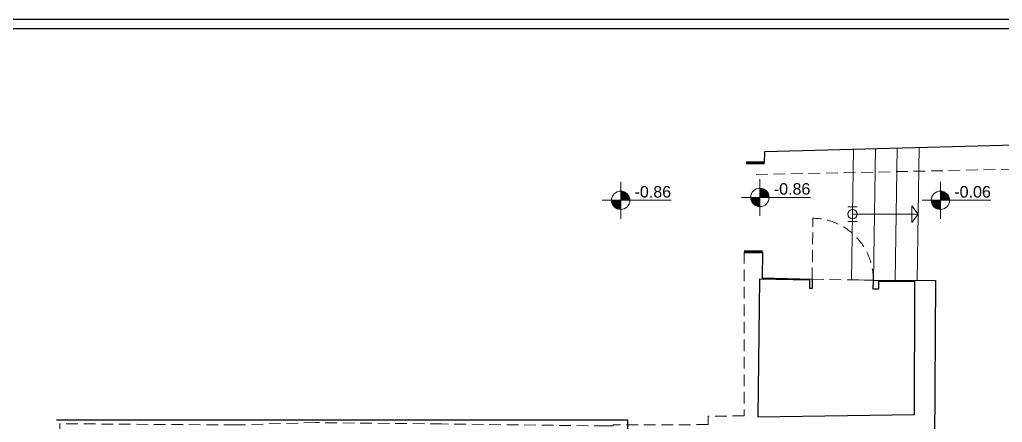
# Model space of a CAD drawing. Header units: centimetres. Extents: x 5488 to 20269, y -31398 to -19684.
# Drawn here: x 16274 to 17344, y -22364 to -21925 of the extents above; entities that cross this region are included whole.
import ezdxf
from ezdxf.enums import TextEntityAlignment as Align

# ---------------------------------------------------------------- set-up
doc = ezdxf.new("R2010")
doc.units = ezdxf.units.CM
doc.linetypes.add('HIDDEN', pattern=[9.525, 6.35, -3.175])
doc.layers.add('CRC_KONTROL', color=10, linetype='Continuous', lineweight=60, plot=False)
for name, color, linetype, lineweight in [('CRC_plan_kot', 4, 'Continuous', 20), ('CRC_plan_kot_isim', 3, 'Continuous', 20), ('xxx_Auto_DIMENSION_INTERIOR', 33, 'Continuous', 0), ('xxx_Auto_Duvar_Duvar Plan Kesit', 7, 'Continuous', 30), ('xxx_Auto_Merdiven_Merdiven', 163, 'Continuous', 15), ('xxx_Auto_Tefris_Silik', 252, 'Continuous', 13), ('xxx_Auto_Yardimci_Yazi', 7, 'Continuous', 9)]:
    doc.layers.add(name, color=color, linetype=linetype, lineweight=lineweight)
doc.styles.add('a_Arial-50', font='arial.ttf', dxfattribs={"height": 0.125})

# ---------------------------------------------------------------- blocks, each defined once
blk = doc.blocks.new('level_50')
for points in [[(10, 0, 0.414214), (0, 10), (0, 0)], [(0, 0), (-10, 0, 0.414214), (0, -10)]]:
    blk.add_hatch(color=256).paths.add_polyline_path(points)
for p, q in [((0, 0), (0, 20)), ((-20, 0), (0, 0)), ((0, -20), (0, 0)), ((0, 0), (55, 0))]:
    blk.add_line(p, q)
blk.add_circle((0, 0), 10)
blk = doc.blocks.new('level')
blk.add_blockref('level_50', (0, 0))
at = {"layer": 'xxx_Auto_Yardimci_Yazi', "style": 'a_Arial-50'}
blk.add_attdef('LEVEL', text='', height=12.5, dxfattribs=at).set_placement((35, 3), align=Align.CENTER)
blk = doc.blocks.new('PLAN KOT')
at = {"layer": 'CRC_plan_kot'}
ref = blk.add_blockref('level', (-1864.9, 2546.9), dxfattribs=at)
ref.add_attrib('LEVEL', '-0.86', dxfattribs={"layer": 'CRC_plan_kot_isim', "height": 12.5, "style": 'a_Arial-50'}).set_placement((-1829.9, 2549.9), align=Align.CENTER)
ref = blk.add_blockref('level', (-2016.4, 2543.7), dxfattribs=at)
ref.add_attrib('LEVEL', '-0.86', dxfattribs={"layer": 'CRC_plan_kot_isim', "height": 12.5, "style": 'a_Arial-50'}).set_placement((-1981.4, 2546.7), align=Align.CENTER)
ref = blk.add_blockref('level', (-1668.5, 2543.7), dxfattribs=at)
ref.add_attrib('LEVEL', '-0.06', dxfattribs={"layer": 'CRC_plan_kot_isim', "height": 12.5, "style": 'a_Arial-50'}).set_placement((-1633.5, 2546.7), align=Align.CENTER)

msp = doc.modelspace()

# ---------------------------------------------------------------- linework, layer by layer
for points in [[(16016.2, -24865.5), (20131.2, -24865.5), (20131.2, -21925.5), (16016.2, -21925.5)], [(16026.2, -24855.5), (20121.2, -24855.5), (20121.2, -21935.5), (16026.2, -21935.5)]]:
    msp.add_lwpolyline(points, close=True)
at = {"layer": 'CRC_KONTROL'}
for points in [[(17084.9, -22081.2), (17064.9, -22081.2)], [(17082.7, -22178.4), (17062.7, -22178.4)]]:
    msp.add_lwpolyline(points, dxfattribs=at)
at = {"layer": 'xxx_Auto_Duvar_Duvar Plan Kesit'}
for points in [[(17084.9, -22081.2), (17085.1, -22068.9), (17371.1, -22061.5), (17370.7, -22091.1), (17383.7, -22091.4), (17384.2, -22062), (17587.9, -22057.9), (17586.4, -22139), (17598.5, -22139.2), (17600, -22058.3), (18563.5, -22038.3), (18561.5, -22923.9), (18640.8, -22923.9), (18640.2, -22701.1), (18651, -22701), (18651, -22673.7), (18639.2, -22673.8), (18639.6, -22633.6), (18620.7, -22633.9), (18626.4, -22334.5)], [(17082.7, -22178.4), (17082.1, -22206.7), (17136.6, -22208.2), (17136.5, -22218.1), (17134.2, -22218.1), (17134.2, -22209.2), (17079.2, -22208), (17077.6, -22357.8), (17248.1, -22355.4), (17248.4, -22219.6), (17248.3, -22219.6), (17248.5, -22210.7), (17209, -22210.7), (17209, -22219.1), (17203.1, -22219), (17203.3, -22209.2), (17270.8, -22209.6), (17268.5, -22561.2)], [(16931.4, -22807.7), (16936.2, -22361.7), (16314.3, -22361.7)]]:
    msp.add_lwpolyline(points, dxfattribs=at)
at = {"layer": 'xxx_Auto_Merdiven_Merdiven'}
for points in [[(17181.6, -22066.4), (17179.4, -22208.8), (17203.3, -22209.1)], [(17205.5, -22065.8), (17203.3, -22209.2)], [(17229.3, -22065.2), (17227.1, -22209.4)], [(17253.1, -22064.5), (17250.9, -22209.5)], [(17185.5, -22129.3), (17175.5, -22129.3)], [(17180.5, -22137.3), (17252, -22137.2)], [(17185.5, -22145.3), (17175.5, -22145.3)]]:
    msp.add_lwpolyline(points, dxfattribs=at)
msp.add_lwpolyline([(17252, -22137.2), (17245.2, -22146.2), (17245.2, -22128.3)], close=True, dxfattribs=at)
msp.add_circle((17180.5, -22137.3), 5, dxfattribs=at)
at = {"layer": 'xxx_Auto_Tefris_Silik', "linetype": 'HIDDEN', "ltscale": 2}
for points in [[(18996.8, -24402), (18977.1, -22062.7), (18573.9, -22063.1), (17072.3, -22094.2)], [(17062.7, -22178.4), (17062.7, -22356.8), (17023.4, -22357.3), (17023.4, -22366.4), (16920, -22366.7), (16920, -22367.8), (16912.3, -22367.8), (16733.8, -22365.7), (16596.3, -22364.2), (16509.3, -22366.8), (16318.1, -22365.4), (16315.1, -22755.7), (16322.3, -22755.7)], [(17136.6, -22208.2), (17203.3, -22209.1)]]:
    msp.add_lwpolyline(points, dxfattribs=at)
msp.add_lwpolyline([(17136.6, -22208.2), (17137.5, -22141.7, -0.414214), (17203.1, -22209.1)], format="xyb", dxfattribs=at)

# ---------------------------------------------------------------- block references
at = {"layer": 'xxx_Auto_DIMENSION_INTERIOR'}
msp.add_blockref('PLAN KOT', (18944.7, -24665.9), dxfattribs=at)

doc.saveas('drawing.dxf')
